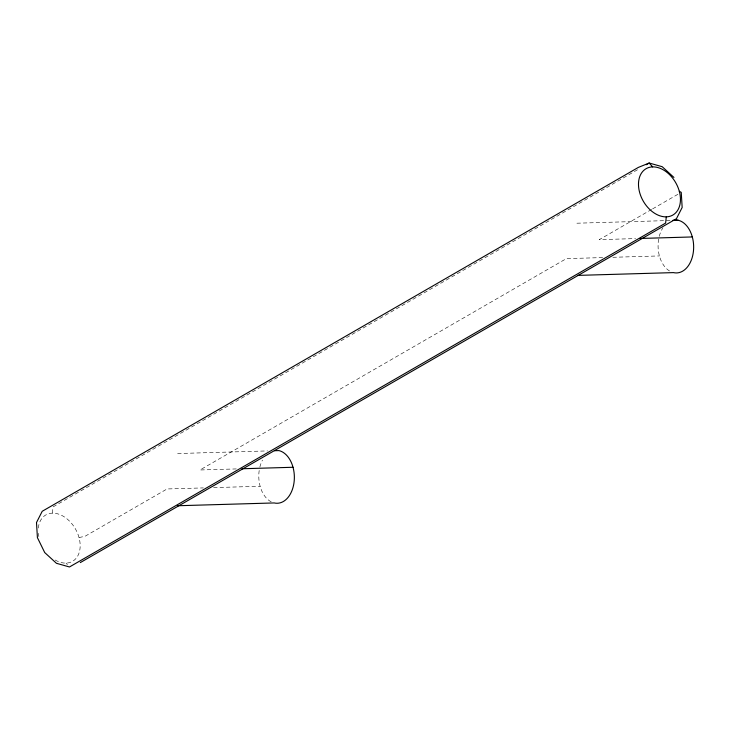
<?xml version="1.0" encoding="UTF-8"?>
<svg xmlns="http://www.w3.org/2000/svg" width="730" height="730" viewBox="0 0 730 730"><rect width="100%" height="100%" fill="white"/><g stroke="black" fill="none" stroke-linecap="round" stroke-linejoin="round"><path stroke-width="0.55" stroke-dasharray="3.65 2.74" d="M52.359 513.144L53.044 506.912L639.316 168.721M651.616 209.455L599.275 239.65L635.584 238.591M652.602 208.889L680.26 192.939M79.032 537.554L85.1 536.249L167.07 488.963L203.378 487.905M576.901 223.207L670.259 220.496M602.67 257.58L566.361 258.639L199.983 469.974L236.301 468.925M612.881 257.288L659.409 255.929M177.609 453.54L267.554 450.921M213.589 487.613L260.117 486.262M66.028 563.113L67.406 564.655M669.501 270.958A26.508 17.785 88.3 0 1 662.959 227.742M271.213 501.839A26.508 17.785 88.3 0 1 259.606 468.176M259.862 467.072A26.508 17.785 88.3 0 1 262.481 460.082M38.334 528.045A26.764 18.661 60 0 1 62.607 515.873A26.764 18.661 60 0 1 79.67 550.739A26.764 18.661 60 0 1 53.463 558.952M38.854 536.587A26.764 18.661 60 0 1 38.352 533.311"/><path stroke-width="1.09" d="M666.298 216.856A26.764 18.661 60 0 1 638.869 179.881A26.764 18.661 60 0 1 673.224 178.877A26.764 18.661 60 0 1 666.298 216.856L665.614 223.088L69.469 566.973L56.447 563.295L44.712 552.555L37.413 537.636L36.5 522.525L42.221 511.283L638.367 167.398L649.189 163.027L662.21 166.705L673.945 177.445M646.223 164.734L649.189 163.027L652.629 166.887M80.291 562.602L676.436 218.717L682.158 207.475L681.245 192.364L679.302 191.296M672.54 220.433L678.234 220.268M640.128 238.464L692.323 236.949M577.859 275.392L673.498 272.609A26.508 17.785 88.3 0 0 693.655 247.534A26.508 17.785 88.3 0 0 674.109 220.013M274.389 450.72L278.942 450.592A26.508 17.785 88.3 0 1 294.208 480.915A26.508 17.785 88.3 0 1 274.206 502.943L177.427 505.753M241.968 468.76L293.031 467.273"/></g></svg>
